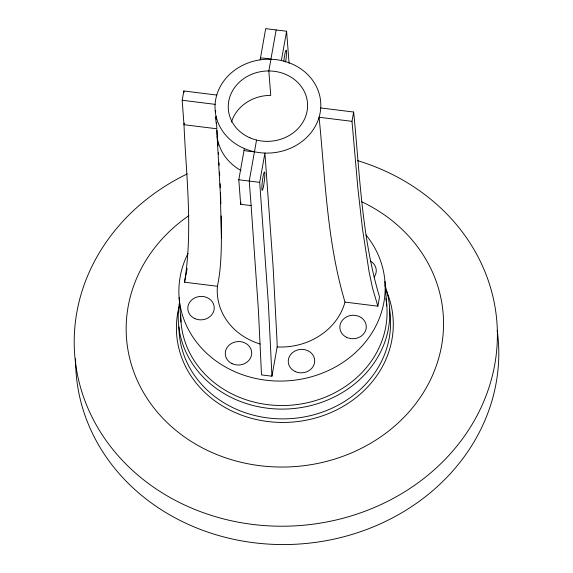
<?xml version="1.0" encoding="UTF-8"?>
<svg xmlns="http://www.w3.org/2000/svg" width="573" height="573" viewBox="0 0 573 573"><rect width="100%" height="100%" fill="white"/><g stroke="black" fill="none" stroke-linecap="round" stroke-linejoin="round"><path stroke-width="0.86" d="M260.171 344.022A64.842 57.465 -4.4 0 1 217.411 286.271L184.542 282.195C193.037 230.16 186.246 177.007 183.983 124.706L182.193 100.268L183.847 90.971L216.766 95.054M184.284 123.016L183.983 124.706L216.902 128.789L216.465 122.608M184.542 282.195L187.156 268.508M271.946 376.203L268.408 304.17L259.698 182.357L264.912 153.063L273.128 267.183L276.995 340.606L277.153 346.952L271.946 376.203L261.496 374.907L258.466 311.039L251.117 205.592L240.667 204.296L238.798 179.764L244.356 148.565A52.931 46.907 -4.4 0 0 320.794 103.756A52.931 46.907 -4.4 0 0 241.326 66.017A52.931 46.907 -4.4 0 0 240.28 146.631L244.356 148.565M260.142 59.85L265.693 28.65L286.593 31.243L289.1 63.367M240.667 204.296L240.975 202.57M256.546 140.063L249.248 181.061L251.117 205.592M276.143 29.946L268.844 70.945L270.728 95.397A39.702 35.182 -4.4 0 0 231.485 122.113M281.379 60.537L286.593 31.243M277.153 346.952A64.842 57.465 -4.4 0 0 344.996 302.1L377.865 306.183L372.514 288.061L369.076 271.745L362.501 228.928L357.846 187.908L351.994 121.34L353.648 112.036L320.737 107.953M377.865 306.183L379.519 296.878C361.57 237.072 359.858 173.798 353.648 112.036M217.411 286.271C222.267 263.186 221.336 239.378 221.207 215.928M182.193 100.268L215.104 104.35M351.994 121.34L319.082 117.25C325.249 179.034 327.104 242.264 344.996 302.1M238.798 179.764L259.698 182.357M384.934 281.486L386.818 305.939M183.847 90.971L183.969 92.547M179.127 297.58L181.011 322.033M215.563 110.374L215.677 111.893M215.67 117.042L216.121 123.152M216.021 116.462L216.243 119.528M217.017 130.479L217.475 137.248M217.812 142.34L218.034 145.743M218.449 152.54L218.557 154.244M217.11 136.417L220.297 192.485L221.472 238.175M219.051 162.725L219.187 165.268M219.552 172.007L219.724 175.367M220.118 183.704L220.297 187.829M220.498 192.736L220.892 203.73M385.894 298.547A103.219 91.472 -4.4 0 1 291.048 405.183A103.219 91.472 -4.4 0 1 180.767 314.534M365.975 234.966A103.219 91.472 -4.4 0 1 292.151 380.458A103.219 91.472 -4.4 0 1 187.994 253.459M370.23 260.973A13.236 11.725 -4.4 0 1 374.148 277.131M240.925 170.496A53.024 46.986 -4.4 0 1 216.859 129.548M254.462 151.766A52.931 46.907 -4.4 0 1 244.012 150.47M260.479 57.945A52.931 46.907 -4.4 0 1 270.929 59.241M283.85 61.146A9.261 0.96 -82.9 0 1 286.199 50.159A9.261 0.96 -82.9 0 1 285.605 62.063M385.035 285.676A105.862 93.822 -4.4 0 1 291.292 408.742A105.862 93.822 -4.4 0 1 179.621 301.627M389.354 309.155A105.862 93.822 -4.4 0 1 292.817 418.462A105.862 93.822 -4.4 0 1 178.962 326.875M386.159 290.217A108.512 96.164 -4.4 0 1 292.839 422.043A108.512 96.164 -4.4 0 1 178.962 307.192M361.599 201.696A158.8 140.729 -4.4 0 1 411.815 408.613A158.8 140.729 -4.4 0 1 172.996 427.938A158.8 140.729 -4.4 0 1 188.832 215.677M357.552 160.626A211.731 187.636 -4.4 0 1 461.294 440.444A211.731 187.636 -4.4 0 1 128.295 466.408A211.731 187.636 -4.4 0 1 187.256 173.906M497.206 330.32A211.731 187.636 -4.4 0 1 299.371 544.021A211.731 187.636 -4.4 0 1 75.615 358.798M295.36 371.605A13.236 11.725 -4.4 0 0 314.699 360.388A13.236 11.725 -4.4 0 0 294.393 351.313A13.236 11.725 -4.4 0 0 295.36 371.605M346.608 337.339A13.236 11.725 -4.4 0 0 366.297 326.624A13.236 11.725 -4.4 0 0 346.314 317.019A13.236 11.725 -4.4 0 0 346.608 337.339M194.899 318.631A13.236 11.725 -4.4 0 0 214.23 307.415A13.236 11.725 -4.4 0 0 193.925 298.34A13.236 11.725 -4.4 0 0 194.899 318.631M232.036 363.633A13.236 11.725 -4.4 0 0 251.726 352.918A13.236 11.725 -4.4 0 0 231.743 343.313A13.236 11.725 -4.4 0 0 232.036 363.633M249.921 137.821A39.702 35.182 -4.4 0 0 307.543 103.649A39.702 35.182 -4.4 0 0 246.304 76.99A39.702 35.182 -4.4 0 0 249.921 137.821M263.458 186.583A9.261 0.96 -82.9 0 0 264.568 172.022A9.261 0.96 -82.9 0 0 262.004 184.878A9.261 0.96 -82.9 0 0 263.458 186.583"/></g></svg>
